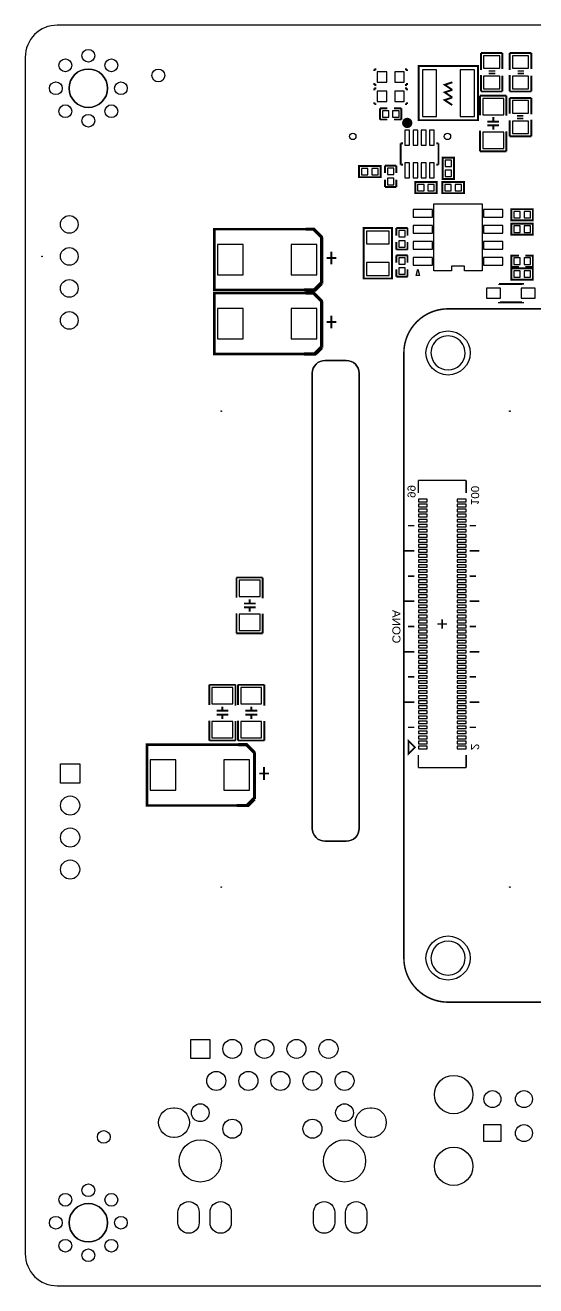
# Model space of a CAD drawing. Extents: x 0 to 100, y 0 to 100.
# Drawn here: x 0 to 40.5, y 0 to 100 of the extents above; entities that cross this region are included whole.
import ezdxf

# ---------------------------------------------------------------- set-up
doc = ezdxf.new("R2010")
doc.units = 0
for name, color, linetype in [('BG_OUTLINE', 254, 'CONTINUOUS'), ('PG_SILKSCREEN_BOTTOM', 201, 'CONTINUOUS'), ('PIN_BOTTOM', 1, 'CONTINUOUS')]:
    doc.layers.add(name, color=color, linetype=linetype)

msp = doc.modelspace()

# ---------------------------------------------------------------- linework, layer by layer
at = {"layer": 'BG_OUTLINE'}
for points in [[(2.54, 0), (97.460003, 0, 0.414214), (100.000003, 2.54), (100.000003, 97.460003, 0.414214), (97.460003, 100.000003), (2.54, 100.000003, 0.414214), (0, 97.460003), (0, 2.54, 0.414214), (2.54, 0)], [(6.52399, 94.999988, 1), (3.47599, 94.999988, 1), (6.52399, 94.999988)], [(22.7425, 36.284002), (22.7425, 72.392007, -0.414209), (23.7585, 73.408007)], [(23.7585, 73.408007), (25.441504, 73.408007, -0.414209), (26.457504, 72.392007), (26.457504, 36.284002)], [(23.7585, 35.268002, -0.414214), (22.7425, 36.284002)], [(26.457504, 36.284002, -0.414214), (25.441504, 35.268002)], [(6.52399, 4.99999, 1), (3.47599, 4.99999, 1), (6.52399, 4.99999)]]:
    msp.add_lwpolyline(points, format="xyb", dxfattribs=at)
msp.add_lwpolyline([(23.7585, 73.408007, 0.414209), (22.7425, 72.392007), (22.7425, 36.284002, 0.414214), (23.7585, 35.268002), (25.441504, 35.268002, 0.414214), (26.457504, 36.284002), (26.457504, 72.392007, 0.414209), (25.441504, 73.408007)], format="xyb", close=True, dxfattribs=at)
msp.add_lwpolyline([(25.441504, 35.268002), (23.7585, 35.268002)], dxfattribs=at)
at = {"layer": 'PG_SILKSCREEN_BOTTOM'}
for points, const_width in [([(36.1061, 97.79), (36.1061, 96.4565)], 0.1524), ([(37.8079, 97.79), (36.1061, 97.79)], 0.1524), ([(37.8079, 97.79), (37.8079, 96.5327)], 0.1524), ([(38.3921, 97.79), (38.3921, 96.4565)], 0.1524), ([(40.0939, 97.79), (38.3921, 97.79)], 0.1524), ([(40.0939, 97.79), (40.0939, 96.5327)], 0.1524), ([(27.6606, 96.3549), (27.6606, 96.5073)], 0.1524), ([(27.6606, 96.5073), (27.813, 96.5073)], 0.1524), ([(30.2514, 96.5073), (30.099, 96.5073)], 0.1524), ([(30.2514, 96.3549), (30.2514, 96.5073)], 0.1524), ([(35.427895, 92.46489), (35.878008, 92.46489), (35.878008, 96.76511), (31.177992, 96.76511), (31.177992, 92.46489), (35.478009, 92.46489)], 0.150089), ([(36.1061, 94.742), (36.1061, 96.0501)], 0.1524), ([(36.7284, 96.3676), (37.2364, 96.3676)], 0.127), ([(37.2364, 96.1644), (36.7284, 96.1644)], 0.127), ([(37.8079, 94.742), (37.8079, 95.9993)], 0.1524), ([(38.3921, 94.742), (38.3921, 96.0501)], 0.1524), ([(39.0144, 96.3676), (39.5224, 96.3676)], 0.127), ([(39.5224, 96.1644), (39.0144, 96.1644)], 0.127), ([(40.0939, 94.742), (40.0939, 95.9993)], 0.1524), ([(27.6606, 95.4151), (27.6606, 95.2627)], 0.1524), ([(27.6606, 95.2627), (27.813, 95.2627)], 0.1524), ([(27.6606, 94.8309), (27.6606, 94.9833)], 0.1524), ([(27.6606, 94.9833), (27.813, 94.9833)], 0.1524), ([(30.2514, 95.2627), (30.099, 95.2627)], 0.1524), ([(30.2514, 94.9833), (30.099, 94.9833)], 0.1524), ([(30.2514, 95.4151), (30.2514, 95.2627)], 0.1524), ([(30.2514, 94.8309), (30.2514, 94.9833)], 0.1524), ([(33.84169, 94.870295), (33.241488, 95.270295), (33.84169, 95.470193)], 0.150089), ([(33.827999, 93.664989), (33.228001, 94.06509), (33.827999, 94.264988)], 0.150089), ([(33.84169, 94.270093), (33.241488, 94.670093), (33.84169, 94.870295)], 0.150089), ([(36.0426, 94.4118), (38.1254, 94.4118)], 0.1524), ([(36.0426, 94.4118), (36.0426, 92.8624)], 0.1524), ([(37.8079, 94.742), (36.1061, 94.742)], 0.1524), ([(38.1254, 94.4118), (38.1254, 92.837)], 0.1524), ([(40.0939, 94.742), (38.3921, 94.742)], 0.1524), ([(38.3921, 94.234), (38.3921, 92.9767)], 0.1524), ([(38.3921, 94.234), (40.0939, 94.234)], 0.1524), ([(40.0939, 94.234), (40.0939, 92.9259)], 0.1524), ([(27.6606, 93.8911), (27.6606, 93.7387)], 0.1524), ([(27.6606, 93.7387), (27.813, 93.7387)], 0.1524), ([(28.1051, 92.5195), (28.1051, 93.4085)], 0.1524), ([(28.1051, 93.4085), (28.702, 93.4085)], 0.1524), ([(29.21, 93.4085), (29.8069, 93.4085)], 0.1524), ([(29.8069, 93.4085), (29.8069, 92.5195)], 0.1524), ([(30.2514, 93.7387), (30.099, 93.7387)], 0.1524), ([(30.2514, 93.8911), (30.2514, 93.7387)], 0.1524), ([(28.702, 92.5195), (28.1051, 92.5195)], 0.1524), ([(29.8069, 92.5195), (29.21, 92.5195)], 0.1524), ([(36.6014, 92.3544), (37.5412, 92.3544)], 0.1524), ([(36.6014, 92.0496), (37.5412, 92.0496)], 0.1524), ([(37.084, 92.3544), (37.084, 92.71)], 0.1524), ([(37.084, 92.0496), (37.084, 91.7194)], 0.1524), ([(38.3921, 91.186), (38.3921, 92.4433)], 0.1524), ([(38.9636, 92.8116), (39.4716, 92.8116)], 0.127), ([(39.4716, 92.6084), (38.9636, 92.6084)], 0.127), ([(40.0939, 91.186), (40.0939, 92.5195)], 0.1524), ([(36.0426, 89.9922), (36.0426, 91.6432)], 0.1524), ([(38.1254, 89.9922), (38.1254, 91.5924)], 0.1524), ([(38.3921, 91.186), (40.0939, 91.186)], 0.1524), ([(29.741901, 90.638909), (29.741901, 88.939091)], 0.1524), ([(29.923994, 90.638909), (29.741901, 90.638909)], 0.1524), ([(32.742099, 90.638909), (32.560006, 90.638909)], 0.1524), ([(32.742099, 88.939091), (32.742099, 90.638909)], 0.1524), ([(38.1254, 89.9922), (36.0426, 89.9922)], 0.1524), ([(29.741901, 88.939091), (29.923994, 88.939091)], 0.1524), ([(32.560006, 88.939091), (32.742099, 88.939091)], 0.1524), ([(33.083551, 87.795049), (33.972551, 87.795049), (33.972551, 89.496849), (33.083551, 89.496849), (33.083551, 87.795049)], 0.1524), ([(28.1559, 87.9475), (28.1559, 88.8365), (26.4541, 88.8365), (26.4541, 87.9475), (28.1559, 87.9475)], 0.1524), ([(28.5115, 88.265), (28.5115, 88.8619)], 0.1524), ([(28.5115, 88.8619), (29.4005, 88.8619)], 0.1524), ([(29.4005, 88.8619), (29.4005, 88.265)], 0.1524), ([(28.5115, 87.1601), (28.5115, 87.757)], 0.1524), ([(29.4005, 87.1601), (28.5115, 87.1601)], 0.1524), ([(29.4005, 87.757), (29.4005, 87.1601)], 0.1524), ([(32.6009, 86.6775), (32.6009, 87.5665), (30.8991, 87.5665), (30.8991, 86.6775), (32.6009, 86.6775)], 0.1524), ([(34.7599, 86.677551), (34.7599, 87.566551), (33.0581, 87.566551), (33.0581, 86.677551), (34.7599, 86.677551)], 0.1524), ([(38.5191, 85.4075), (38.5191, 84.5185), (40.2209, 84.5185), (40.2209, 85.4075), (38.5191, 85.4075)], 0.1524), ([(38.5191, 84.2645), (38.5191, 83.3755), (40.2209, 83.3755), (40.2209, 84.2645), (38.5191, 84.2645)], 0.1524), ([(14.986, 83.82), (22.86, 83.82), (23.495, 83.185), (23.495, 79.629), (22.86, 78.994), (14.986, 78.994), (14.986, 83.82)], 0.199898), ([(22.225, 83.82), (22.86, 83.82), (23.495, 83.185)], 0.254), ([(23.495, 83.185), (23.495, 79.502)], 0.254), ([(26.8224, 79.908705), (26.8224, 83.921295), (29.0576, 83.921295), (29.0576, 79.908705), (26.8224, 79.908705)], 0.1524), ([(29.4005, 83.312), (29.4005, 83.9089)], 0.1524), ([(29.4005, 83.9089), (30.2895, 83.9089)], 0.1524), ([(30.2895, 83.9089), (30.2895, 83.312)], 0.1524), ([(24.257, 82.042), (24.257, 81.026)], 0.1524), ([(29.4005, 82.2071), (29.4005, 82.804)], 0.1524), ([(30.2895, 82.2071), (29.4005, 82.2071)], 0.1524), ([(30.2895, 82.804), (30.2895, 82.2071)], 0.1524), ([(24.638, 81.534), (23.876, 81.534)], 0.1524), ([(29.4005, 81.153), (29.4005, 81.7499)], 0.1524), ([(29.4005, 81.7499), (30.2895, 81.7499)], 0.1524), ([(30.2895, 81.7499), (30.2895, 81.153)], 0.1524), ([(39.116, 81.724449), (38.51529, 81.724449), (38.51529, 80.835449), (39.11219, 80.835449)], 0.1524), ([(39.624, 80.835449), (40.2209, 80.835449), (40.2209, 81.724449), (39.624, 81.724449)], 0.1524), ([(29.4005, 80.0481), (29.4005, 80.645)], 0.1524), ([(30.2895, 80.0481), (29.4005, 80.0481)], 0.1524), ([(30.2895, 80.645), (30.2895, 80.0481)], 0.1524), ([(38.519049, 80.7085), (38.519049, 79.8195), (40.220849, 79.8195), (40.220849, 80.7085), (38.519049, 80.7085)], 0.1524), ([(23.495, 79.502), (22.987, 78.994), (22.098, 78.994)], 0.254), ([(37.530989, 79.417697), (37.530989, 79.464891)], 0.1524), ([(37.530989, 79.464891), (39.431011, 79.464891), (39.431011, 79.423489)], 0.1524), ([(14.986, 78.74), (22.86, 78.74), (23.495, 78.105), (23.495, 74.549), (22.86, 73.914), (14.986, 73.914), (14.986, 78.74)], 0.199898), ([(22.225, 78.74), (22.86, 78.74), (23.495, 78.105)], 0.254), ([(23.495, 78.105), (23.495, 74.422)], 0.254), ([(39.431011, 78.031111), (39.431011, 78.015109), (37.530989, 78.015109), (37.530989, 78.031111)], 0.1524), ([(24.257, 76.962), (24.257, 75.946)], 0.1524), ([(24.638, 76.454), (23.876, 76.454)], 0.1524), ([(23.495, 74.422), (22.987, 73.914), (22.098, 73.914)], 0.254), ([(29.999991, 25.999897), (29.999991, 74.000106)], 0.119888), ([(31.1499, 63.899999), (31.1499, 62.900001)], 0.119888), ([(34.929902, 63.899999), (31.1499, 63.899999)], 0.119888), ([(34.929902, 62.900001), (34.929902, 63.899999)], 0.119888), ([(30.838013, 60.300108), (30.330013, 60.300108)], 0.127), ([(35.21489, 60.300108), (35.72289, 60.300108)], 0.127), ([(30.838013, 58.300087), (30.076013, 58.300087)], 0.127), ([(35.21489, 58.300087), (35.97689, 58.300087)], 0.127), ([(16.7386, 56.1848), (18.8214, 56.1848)], 0.1524), ([(16.7386, 56.1848), (16.7386, 54.5846)], 0.1524), ([(18.8214, 56.1848), (18.8214, 54.5338)], 0.1524), ([(30.838013, 56.300091), (30.330013, 56.300091)], 0.127), ([(35.21489, 56.300091), (35.72289, 56.300091)], 0.127), ([(18.2626, 54.1274), (17.3228, 54.1274)], 0.1524), ([(17.78, 54.1274), (17.78, 54.4576)], 0.1524), ([(30.838013, 54.300095), (30.076013, 54.300095)], 0.127), ([(35.21489, 54.300095), (35.97689, 54.300095)], 0.127), ([(16.7386, 51.7652), (16.7386, 53.34)], 0.1524), ([(18.2626, 53.8226), (17.3228, 53.8226)], 0.1524), ([(17.78, 53.8226), (17.78, 53.467)], 0.1524), ([(18.8214, 51.7652), (18.8214, 53.3146)], 0.1524), ([(30.838013, 52.300099), (30.330013, 52.300099)], 0.127), ([(32.658914, 52.499997), (33.420914, 52.499997)], 0.127), ([(33.039914, 52.880997), (33.039914, 52.118997)], 0.127), ([(35.21489, 52.300099), (35.72289, 52.300099)], 0.127), ([(18.8214, 51.7652), (16.7386, 51.7652)], 0.1524), ([(30.838013, 50.300103), (30.076013, 50.300103)], 0.127), ([(35.21489, 50.300103), (35.97689, 50.300103)], 0.127), ([(30.838013, 48.300107), (30.330013, 48.300107)], 0.127), ([(35.21489, 48.300107), (35.72289, 48.300107)], 0.127), ([(14.5796, 47.6758), (16.6624, 47.6758)], 0.1524), ([(14.5796, 47.6758), (14.5796, 46.0756)], 0.1524), ([(16.6624, 47.6758), (16.6624, 46.0248)], 0.1524), ([(16.8656, 47.6758), (18.9484, 47.6758)], 0.1524), ([(16.8656, 47.6758), (16.8656, 46.0756)], 0.1524), ([(18.9484, 47.6758), (18.9484, 46.0248)], 0.1524), ([(15.621, 45.6184), (15.621, 45.9486)], 0.1524), ([(17.907, 45.6184), (17.907, 45.9486)], 0.1524), ([(30.838013, 46.300085), (30.076013, 46.300085)], 0.127), ([(35.21489, 46.300085), (35.97689, 46.300085)], 0.127), ([(16.1036, 45.6184), (15.1638, 45.6184)], 0.1524), ([(16.1036, 45.3136), (15.1638, 45.3136)], 0.1524), ([(15.621, 45.3136), (15.621, 44.958)], 0.1524), ([(18.3896, 45.6184), (17.4498, 45.6184)], 0.1524), ([(18.3896, 45.3136), (17.4498, 45.3136)], 0.1524), ([(17.907, 45.3136), (17.907, 44.958)], 0.1524), ([(14.5796, 43.2562), (14.5796, 44.831)], 0.1524), ([(16.6624, 43.2562), (16.6624, 44.8056)], 0.1524), ([(16.8656, 43.2562), (16.8656, 44.831)], 0.1524), ([(18.9484, 43.2562), (18.9484, 44.8056)], 0.1524), ([(30.838013, 44.300089), (30.330013, 44.300089)], 0.127), ([(35.21489, 44.300089), (35.72289, 44.300089)], 0.127), ([(9.652, 42.926), (17.526, 42.926), (18.161, 42.291), (18.161, 38.735), (17.526, 38.1), (9.652, 38.1), (9.652, 42.926)], 0.199898), ([(16.6624, 43.2562), (14.5796, 43.2562)], 0.1524), ([(16.891, 42.926), (17.526, 42.926), (18.161, 42.291)], 0.254), ([(18.9484, 43.2562), (16.8656, 43.2562)], 0.1524), ([(30.880914, 42.720997), (30.372914, 42.212997), (30.372914, 43.228997), (30.880914, 42.720997)], 0.127), ([(18.161, 42.291), (18.161, 38.608)], 0.254), ([(31.1499, 42.099992), (31.1499, 41.099994)], 0.119888), ([(34.929902, 41.099994), (34.929902, 42.099992)], 0.119888), ([(18.923, 41.148), (18.923, 40.132)], 0.1524), ([(34.929902, 41.099994), (31.1499, 41.099994)], 0.119888), ([(19.304, 40.64), (18.542, 40.64)], 0.1524), ([(18.161, 38.608), (17.653, 38.1), (16.764, 38.1)], 0.254)]:
    msp.add_lwpolyline(points, dxfattribs=dict(at, const_width=const_width))
for points, const_width in [([(30.470094, 92.248711, -0.99999), (30.063897, 92.248685, -1.00001), (30.470094, 92.248711)], 0.4064), ([(29.999991, 74.000106, -0.414197), (33.499908, 77.499997)], 0.119888), ([(33.499908, 77.499997), (66.500096, 77.499997, -0.414197), (70.000012, 74.000106)], 0.119888), ([(66.500096, 22.500107), (33.499908, 22.500107, -0.414195), (29.999991, 25.999897)], 0.119888)]:
    msp.add_lwpolyline(points, format="xyb", dxfattribs=dict(at, const_width=const_width))
for points in [[(32.385203, 80.503903), (32.385203, 85.837903), (36.195203, 85.837903), (36.195203, 80.503903), (34.798203, 80.503903), (34.798203, 80.884903), (33.782203, 80.884903), (33.782203, 80.503903)], [(31.115, 80.645), (31.242, 80.137), (30.988, 80.137)]]:
    msp.add_lwpolyline(points, close=True, dxfattribs=at)
for points in [[(34.849892, 74.000004, 1.000004), (32.150101, 73.999979, 0.999996), (34.849892, 74.000004)], [(34.849892, 25.999999, 0.999998), (32.150101, 25.999999, 1.000002), (34.849892, 25.999999)]]:
    msp.add_lwpolyline(points, format="xyb", dxfattribs=at)
at = {"layer": 'PIN_BOTTOM'}
for points in [[(36.322, 96.5835), (37.592, 96.5835), (37.592, 97.5741), (36.322, 97.5741)], [(38.608, 96.5835), (39.878, 96.5835), (39.878, 97.5741), (38.608, 97.5741)], [(28.6385, 95.4786), (28.6385, 96.2914), (27.8765, 96.2914), (27.8765, 95.4786)], [(30.0355, 95.4786), (30.0355, 96.2914), (29.2735, 96.2914), (29.2735, 95.4786)], [(31.469101, 96.4692), (31.469101, 92.7608), (32.586701, 92.7608), (32.586701, 96.4692)], [(34.469299, 96.4692), (34.469299, 92.7608), (35.586899, 92.7608), (35.586899, 96.4692)], [(36.322, 94.9579), (37.592, 94.9579), (37.592, 95.9485), (36.322, 95.9485)], [(38.608, 94.9579), (39.878, 94.9579), (39.878, 95.9485), (38.608, 95.9485)], [(28.6385, 93.9546), (28.6385, 94.7674), (27.8765, 94.7674), (27.8765, 93.9546)], [(30.0355, 93.9546), (30.0355, 94.7674), (29.2735, 94.7674), (29.2735, 93.9546)], [(37.9095, 94.1959), (36.2585, 94.1959), (36.2585, 92.9005), (37.9095, 92.9005)], [(39.878, 94.0181), (38.608, 94.0181), (38.608, 93.0275), (39.878, 93.0275)], [(28.8036, 92.71), (28.8036, 93.218), (28.2956, 93.218), (28.2956, 92.71)], [(29.6164, 92.71), (29.6164, 93.218), (29.1084, 93.218), (29.1084, 92.71)], [(39.878, 92.3925), (38.608, 92.3925), (38.608, 91.4019), (39.878, 91.4019)], [(30.076394, 91.685897), (30.076394, 90.492097), (30.457394, 90.492097), (30.457394, 91.685897)], [(30.726405, 91.685897), (30.726405, 90.492097), (31.107405, 90.492097), (31.107405, 91.685897)], [(31.376595, 91.685897), (31.376595, 90.492097), (31.757595, 90.492097), (31.757595, 91.685897)], [(32.026606, 91.685897), (32.026606, 90.492097), (32.407606, 90.492097), (32.407606, 91.685897)], [(37.9095, 91.5035), (36.2585, 91.5035), (36.2585, 90.2081), (37.9095, 90.2081)], [(30.076394, 89.085903), (30.076394, 87.892103), (30.457394, 87.892103), (30.457394, 89.085903)], [(30.726405, 89.085903), (30.726405, 87.892103), (31.107405, 87.892103), (31.107405, 89.085903)], [(31.376595, 89.085903), (31.376595, 87.892103), (31.757595, 87.892103), (31.757595, 89.085903)], [(32.026606, 89.085903), (32.026606, 87.892103), (32.407606, 87.892103), (32.407606, 89.085903)], [(33.782051, 89.306349), (33.274051, 89.306349), (33.274051, 88.798349), (33.782051, 88.798349)], [(26.6446, 88.646), (26.6446, 88.138), (27.1526, 88.138), (27.1526, 88.646)], [(27.4574, 88.646), (27.4574, 88.138), (27.9654, 88.138), (27.9654, 88.646)], [(29.21, 88.6714), (28.702, 88.6714), (28.702, 88.1634), (29.21, 88.1634)], [(33.782051, 88.493549), (33.274051, 88.493549), (33.274051, 87.985549), (33.782051, 87.985549)], [(29.21, 87.8586), (28.702, 87.8586), (28.702, 87.3506), (29.21, 87.3506)], [(31.0896, 87.376), (31.0896, 86.868), (31.5976, 86.868), (31.5976, 87.376)], [(31.9024, 87.376), (31.9024, 86.868), (32.4104, 86.868), (32.4104, 87.376)], [(33.2486, 87.376051), (33.2486, 86.868051), (33.7566, 86.868051), (33.7566, 87.376051)], [(34.0614, 87.376051), (34.0614, 86.868051), (34.5694, 86.868051), (34.5694, 87.376051)], [(30.734203, 84.771103), (32.258203, 84.771103), (32.258203, 85.380703), (30.734203, 85.380703)], [(36.322203, 84.771103), (37.846203, 84.771103), (37.846203, 85.380703), (36.322203, 85.380703)], [(39.2176, 84.709), (39.2176, 85.217), (38.7096, 85.217), (38.7096, 84.709)], [(40.0304, 84.709), (40.0304, 85.217), (39.5224, 85.217), (39.5224, 84.709)], [(30.734203, 83.501103), (32.258203, 83.501103), (32.258203, 84.110703), (30.734203, 84.110703)], [(36.322203, 83.501103), (37.846203, 83.501103), (37.846203, 84.110703), (36.322203, 84.110703)], [(39.2176, 83.566), (39.2176, 84.074), (38.7096, 84.074), (38.7096, 83.566)], [(40.0304, 83.566), (40.0304, 84.074), (39.5224, 84.074), (39.5224, 83.566)], [(27.051, 82.656909), (28.829, 82.656909), (28.829, 83.672909), (27.051, 83.672909)], [(29.591, 83.2104), (30.099, 83.2104), (30.099, 83.7184), (29.591, 83.7184)], [(17.272, 80.2005), (17.272, 82.6135), (15.24, 82.6135), (15.24, 80.2005)], [(23.114, 80.2005), (23.114, 82.6135), (21.082, 82.6135), (21.082, 80.2005)], [(29.591, 82.3976), (30.099, 82.3976), (30.099, 82.9056), (29.591, 82.9056)], [(30.734203, 82.231103), (32.258203, 82.231103), (32.258203, 82.840703), (30.734203, 82.840703)], [(36.322203, 82.231103), (37.846203, 82.231103), (37.846203, 82.840703), (36.322203, 82.840703)], [(27.051, 80.157091), (28.829, 80.157091), (28.829, 81.173091), (27.051, 81.173091)], [(30.099, 81.5594), (29.591, 81.5594), (29.591, 81.0514), (30.099, 81.0514)], [(30.734203, 80.961103), (32.258203, 80.961103), (32.258203, 81.570703), (30.734203, 81.570703)], [(36.322203, 80.961103), (37.846203, 80.961103), (37.846203, 81.570703), (36.322203, 81.570703)], [(38.7096, 81.533949), (38.7096, 81.025949), (39.2176, 81.025949), (39.2176, 81.533949)], [(39.5224, 81.533949), (39.5224, 81.025949), (40.0304, 81.025949), (40.0304, 81.533949)], [(30.099, 80.7466), (29.591, 80.7466), (29.591, 80.2386), (30.099, 80.2386)], [(39.217549, 80.01), (39.217549, 80.518), (38.709549, 80.518), (38.709549, 80.01)], [(40.030349, 80.01), (40.030349, 80.518), (39.522349, 80.518), (39.522349, 80.01)], [(36.5506, 79.1464), (36.5506, 78.3336), (37.6682, 78.3336), (37.6682, 79.1464)], [(39.2938, 79.1464), (39.2938, 78.3336), (40.4114, 78.3336), (40.4114, 79.1464)], [(17.272, 75.1205), (17.272, 77.5335), (15.24, 77.5335), (15.24, 75.1205)], [(23.114, 75.1205), (23.114, 77.5335), (21.082, 77.5335), (21.082, 75.1205)], [(31.149912, 62.400053), (31.149912, 62.200155), (31.849911, 62.200155), (31.849911, 62.400053)], [(34.229891, 62.400053), (34.229891, 62.200155), (34.92989, 62.200155), (34.92989, 62.400053)], [(31.149912, 61.999952), (31.149912, 61.800054), (31.849911, 61.800054), (31.849911, 61.999952)], [(31.149912, 61.599953), (31.149912, 61.400055), (31.849911, 61.400055), (31.849911, 61.599953)], [(31.149912, 61.199852), (31.149912, 60.999954), (31.849911, 60.999954), (31.849911, 61.199852)], [(34.229891, 61.999952), (34.229891, 61.800054), (34.92989, 61.800054), (34.92989, 61.999952)], [(34.229891, 61.599953), (34.229891, 61.400055), (34.92989, 61.400055), (34.92989, 61.599953)], [(34.229891, 61.199852), (34.229891, 60.999954), (34.92989, 60.999954), (34.92989, 61.199852)], [(31.149912, 60.799853), (31.149912, 60.599955), (31.849911, 60.599955), (31.849911, 60.799853)], [(31.149912, 60.400057), (31.149912, 60.200159), (31.849911, 60.200159), (31.849911, 60.400057)], [(34.229891, 60.799853), (34.229891, 60.599955), (34.92989, 60.599955), (34.92989, 60.799853)], [(34.229891, 60.400057), (34.229891, 60.200159), (34.92989, 60.200159), (34.92989, 60.400057)], [(31.149912, 59.999956), (31.149912, 59.800058), (31.849911, 59.800058), (31.849911, 59.999956)], [(31.149912, 59.599957), (31.149912, 59.400059), (31.849911, 59.400059), (31.849911, 59.599957)], [(31.149912, 59.199856), (31.149912, 58.999958), (31.849911, 58.999958), (31.849911, 59.199856)], [(34.229891, 59.999956), (34.229891, 59.800058), (34.92989, 59.800058), (34.92989, 59.999956)], [(34.229891, 59.599957), (34.229891, 59.400059), (34.92989, 59.400059), (34.92989, 59.599957)], [(34.229891, 59.199856), (34.229891, 58.999958), (34.92989, 58.999958), (34.92989, 59.199856)], [(31.149912, 58.799857), (31.149912, 58.599959), (31.849911, 58.599959), (31.849911, 58.799857)], [(31.149912, 58.400036), (31.149912, 58.200138), (31.849911, 58.200138), (31.849911, 58.400036)], [(34.229891, 58.799857), (34.229891, 58.599959), (34.92989, 58.599959), (34.92989, 58.799857)], [(34.229891, 58.400036), (34.229891, 58.200138), (34.92989, 58.200138), (34.92989, 58.400036)], [(31.149912, 57.999935), (31.149912, 57.800037), (31.849911, 57.800037), (31.849911, 57.999935)], [(31.149912, 57.599936), (31.149912, 57.400038), (31.849911, 57.400038), (31.849911, 57.599936)], [(31.149912, 57.199835), (31.149912, 56.999937), (31.849911, 56.999937), (31.849911, 57.199835)], [(34.229891, 57.999935), (34.229891, 57.800037), (34.92989, 57.800037), (34.92989, 57.999935)], [(34.229891, 57.599936), (34.229891, 57.400038), (34.92989, 57.400038), (34.92989, 57.599936)], [(34.229891, 57.199835), (34.229891, 56.999937), (34.92989, 56.999937), (34.92989, 57.199835)], [(31.149912, 56.799836), (31.149912, 56.599938), (31.849911, 56.599938), (31.849911, 56.799836)], [(31.149912, 56.40004), (31.149912, 56.200142), (31.849911, 56.200142), (31.849911, 56.40004)], [(34.229891, 56.799836), (34.229891, 56.599938), (34.92989, 56.599938), (34.92989, 56.799836)], [(34.229891, 56.40004), (34.229891, 56.200142), (34.92989, 56.200142), (34.92989, 56.40004)], [(16.9545, 54.6735), (18.6055, 54.6735), (18.6055, 55.9689), (16.9545, 55.9689)], [(31.149912, 55.999939), (31.149912, 55.800041), (31.849911, 55.800041), (31.849911, 55.999939)], [(31.149912, 55.59994), (31.149912, 55.400042), (31.849911, 55.400042), (31.849911, 55.59994)], [(31.149912, 55.199839), (31.149912, 54.999941), (31.849911, 54.999941), (31.849911, 55.199839)], [(34.229891, 55.999939), (34.229891, 55.800041), (34.92989, 55.800041), (34.92989, 55.999939)], [(34.229891, 55.59994), (34.229891, 55.400042), (34.92989, 55.400042), (34.92989, 55.59994)], [(34.229891, 55.199839), (34.229891, 54.999941), (34.92989, 54.999941), (34.92989, 55.199839)], [(31.149912, 54.79984), (31.149912, 54.599942), (31.849911, 54.599942), (31.849911, 54.79984)], [(31.149912, 54.400044), (31.149912, 54.200146), (31.849911, 54.200146), (31.849911, 54.400044)], [(34.229891, 54.79984), (34.229891, 54.599942), (34.92989, 54.599942), (34.92989, 54.79984)], [(34.229891, 54.400044), (34.229891, 54.200146), (34.92989, 54.200146), (34.92989, 54.400044)], [(16.9545, 51.9811), (18.6055, 51.9811), (18.6055, 53.2765), (16.9545, 53.2765)], [(31.149912, 53.999943), (31.149912, 53.800045), (31.849911, 53.800045), (31.849911, 53.999943)], [(31.149912, 53.599944), (31.149912, 53.400046), (31.849911, 53.400046), (31.849911, 53.599944)], [(31.149912, 53.199843), (31.149912, 52.999945), (31.849911, 52.999945), (31.849911, 53.199843)], [(34.229891, 53.999943), (34.229891, 53.800045), (34.92989, 53.800045), (34.92989, 53.999943)], [(34.229891, 53.599944), (34.229891, 53.400046), (34.92989, 53.400046), (34.92989, 53.599944)], [(34.229891, 53.199843), (34.229891, 52.999945), (34.92989, 52.999945), (34.92989, 53.199843)], [(31.149912, 52.799844), (31.149912, 52.599946), (31.849911, 52.599946), (31.849911, 52.799844)], [(31.149912, 52.400048), (31.149912, 52.20015), (31.849911, 52.20015), (31.849911, 52.400048)], [(31.149912, 52.000048), (31.149912, 51.80015), (31.849911, 51.80015), (31.849911, 52.000048)], [(34.229891, 52.799844), (34.229891, 52.599946), (34.92989, 52.599946), (34.92989, 52.799844)], [(34.229891, 52.400048), (34.229891, 52.20015), (34.92989, 52.20015), (34.92989, 52.400048)], [(34.229891, 52.000048), (34.229891, 51.80015), (34.92989, 51.80015), (34.92989, 52.000048)], [(31.149912, 51.599948), (31.149912, 51.40005), (31.849911, 51.40005), (31.849911, 51.599948)], [(31.149912, 51.199948), (31.149912, 51.00005), (31.849911, 51.00005), (31.849911, 51.199948)], [(34.229891, 51.599948), (34.229891, 51.40005), (34.92989, 51.40005), (34.92989, 51.599948)], [(34.229891, 51.199948), (34.229891, 51.00005), (34.92989, 51.00005), (34.92989, 51.199948)], [(31.149912, 50.799848), (31.149912, 50.59995), (31.849911, 50.59995), (31.849911, 50.799848)], [(31.149912, 50.400052), (31.149912, 50.200154), (31.849911, 50.200154), (31.849911, 50.400052)], [(31.149912, 50.000052), (31.149912, 49.800154), (31.849911, 49.800154), (31.849911, 50.000052)], [(34.229891, 50.799848), (34.229891, 50.59995), (34.92989, 50.59995), (34.92989, 50.799848)], [(34.229891, 50.400052), (34.229891, 50.200154), (34.92989, 50.200154), (34.92989, 50.400052)], [(34.229891, 50.000052), (34.229891, 49.800154), (34.92989, 49.800154), (34.92989, 50.000052)], [(31.149912, 49.599952), (31.149912, 49.400054), (31.849911, 49.400054), (31.849911, 49.599952)], [(31.149912, 49.199952), (31.149912, 49.000054), (31.849911, 49.000054), (31.849911, 49.199952)], [(34.229891, 49.599952), (34.229891, 49.400054), (34.92989, 49.400054), (34.92989, 49.599952)], [(34.229891, 49.199952), (34.229891, 49.000054), (34.92989, 49.000054), (34.92989, 49.199952)], [(31.149912, 48.799852), (31.149912, 48.599954), (31.849911, 48.599954), (31.849911, 48.799852)], [(31.149912, 48.400056), (31.149912, 48.200158), (31.849911, 48.200158), (31.849911, 48.400056)], [(31.149912, 48.000056), (31.149912, 47.800158), (31.849911, 47.800158), (31.849911, 48.000056)], [(34.229891, 48.799852), (34.229891, 48.599954), (34.92989, 48.599954), (34.92989, 48.799852)], [(34.229891, 48.400056), (34.229891, 48.200158), (34.92989, 48.200158), (34.92989, 48.400056)], [(34.229891, 48.000056), (34.229891, 47.800158), (34.92989, 47.800158), (34.92989, 48.000056)], [(14.7955, 46.1645), (16.4465, 46.1645), (16.4465, 47.4599), (14.7955, 47.4599)], [(17.0815, 46.1645), (18.7325, 46.1645), (18.7325, 47.4599), (17.0815, 47.4599)], [(31.149912, 47.599956), (31.149912, 47.400058), (31.849911, 47.400058), (31.849911, 47.599956)], [(31.149912, 47.199956), (31.149912, 47.000058), (31.849911, 47.000058), (31.849911, 47.199956)], [(34.229891, 47.599956), (34.229891, 47.400058), (34.92989, 47.400058), (34.92989, 47.599956)], [(34.229891, 47.199956), (34.229891, 47.000058), (34.92989, 47.000058), (34.92989, 47.199956)], [(31.149912, 46.799856), (31.149912, 46.599958), (31.849911, 46.599958), (31.849911, 46.799856)], [(31.149912, 46.400034), (31.149912, 46.200136), (31.849911, 46.200136), (31.849911, 46.400034)], [(31.149912, 46.000035), (31.149912, 45.800137), (31.849911, 45.800137), (31.849911, 46.000035)], [(34.229891, 46.799856), (34.229891, 46.599958), (34.92989, 46.599958), (34.92989, 46.799856)], [(34.229891, 46.400034), (34.229891, 46.200136), (34.92989, 46.200136), (34.92989, 46.400034)], [(34.229891, 46.000035), (34.229891, 45.800137), (34.92989, 45.800137), (34.92989, 46.000035)], [(31.149912, 45.599934), (31.149912, 45.400036), (31.849911, 45.400036), (31.849911, 45.599934)], [(31.149912, 45.199935), (31.149912, 45.000037), (31.849911, 45.000037), (31.849911, 45.199935)], [(34.229891, 45.599934), (34.229891, 45.400036), (34.92989, 45.400036), (34.92989, 45.599934)], [(34.229891, 45.199935), (34.229891, 45.000037), (34.92989, 45.000037), (34.92989, 45.199935)], [(14.7955, 43.4721), (16.4465, 43.4721), (16.4465, 44.7675), (14.7955, 44.7675)], [(17.0815, 43.4721), (18.7325, 43.4721), (18.7325, 44.7675), (17.0815, 44.7675)], [(31.149912, 44.799834), (31.149912, 44.599936), (31.849911, 44.599936), (31.849911, 44.799834)], [(31.149912, 44.400038), (31.149912, 44.20014), (31.849911, 44.20014), (31.849911, 44.400038)], [(31.149912, 44.000039), (31.149912, 43.800141), (31.849911, 43.800141), (31.849911, 44.000039)], [(34.229891, 44.799834), (34.229891, 44.599936), (34.92989, 44.599936), (34.92989, 44.799834)], [(34.229891, 44.400038), (34.229891, 44.20014), (34.92989, 44.20014), (34.92989, 44.400038)], [(34.229891, 44.000039), (34.229891, 43.800141), (34.92989, 43.800141), (34.92989, 44.000039)], [(31.149912, 43.599938), (31.149912, 43.40004), (31.849911, 43.40004), (31.849911, 43.599938)], [(31.149912, 43.199939), (31.149912, 43.000041), (31.849911, 43.000041), (31.849911, 43.199939)], [(34.229891, 43.599938), (34.229891, 43.40004), (34.92989, 43.40004), (34.92989, 43.599938)], [(34.229891, 43.199939), (34.229891, 43.000041), (34.92989, 43.000041), (34.92989, 43.199939)], [(31.149912, 42.799838), (31.149912, 42.59994), (31.849911, 42.59994), (31.849911, 42.799838)], [(34.229891, 42.799838), (34.229891, 42.59994), (34.92989, 42.59994), (34.92989, 42.799838)], [(2.796032, 41.399968), (4.315968, 41.399968), (4.315968, 39.880032), (2.796032, 39.880032)], [(11.938, 39.3065), (11.938, 41.7195), (9.906, 41.7195), (9.906, 39.3065)], [(17.78, 39.3065), (17.78, 41.7195), (15.748, 41.7195), (15.748, 39.3065)], [(13.114401, 18.037505), (13.114401, 19.545503), (14.622399, 19.545503), (14.622399, 18.037505)], [(37.691111, 11.437696), (36.344911, 11.437696), (36.344911, 12.783896), (37.691111, 12.783896)]]:
    msp.add_lwpolyline(points, close=True, dxfattribs=at)
for points in [[(11.835905, 11.776507), (11.735905, 11.776507, -1), (11.735905, 14.126515), (11.835905, 14.126515, -1)], [(27.430895, 11.776507), (27.330895, 11.776507, -1), (27.330895, 14.126515), (27.430895, 14.126515, -1)], [(12.103405, 5.001501), (12.103405, 5.841505, -1), (13.783412, 5.841505), (13.783412, 5.001501, -1)], [(14.643405, 5.001501), (14.643405, 5.841505, -1), (16.323412, 5.841505), (16.323412, 5.001501, -1)], [(22.843388, 5.001501), (22.843388, 5.841505, -1), (24.523395, 5.841505), (24.523395, 5.001501, -1)], [(25.383388, 5.001501), (25.383388, 5.841505, -1), (27.063395, 5.841505), (27.063395, 5.001501, -1)]]:
    msp.add_lwpolyline(points, format="xyb", close=True, dxfattribs=at)
for centre, radius in [((5.002479, 97.578088), 0.508), ((3.178785, 96.821193), 0.508), ((6.823685, 96.818577), 0.508), ((4.99999, 94.999988), 1.524), ((10.541, 96.012), 0.508), ((2.424379, 94.999988), 0.508), ((7.580579, 94.999988), 0.508), ((3.178785, 93.176293), 0.508), ((6.823685, 93.176293), 0.508), ((5.002479, 92.421888), 0.508), ((25.955498, 91.177008), 0.249999), ((33.455483, 91.177008), 0.249999), ((3.4925, 84.201), 0.699999), ((3.4925, 81.661), 0.699999), ((1.332509, 81.661), 0.025006), ((3.4925, 79.121), 0.699999), ((3.4925, 76.581), 0.699999), ((33.499908, 74.000106), 1.749996), ((15.534996, 69.382996), 0.025006), ((38.394996, 69.382996), 0.025006), ((3.556, 38.1), 0.759955), ((3.556, 35.56), 0.759955), ((3.556, 33.02), 0.759955), ((15.534996, 31.633008), 0.025006), ((38.394996, 31.633008), 0.025006), ((33.499908, 25.999897), 1.749996), ((16.4084, 18.791504), 0.753999), ((18.9484, 18.791504), 0.753999), ((21.4884, 18.791504), 0.753999), ((24.0284, 18.791504), 0.753999), ((15.1384, 16.251504), 0.753999), ((17.6784, 16.251504), 0.753999), ((20.2184, 16.251504), 0.753999), ((22.7584, 16.251504), 0.753999), ((25.2984, 16.251504), 0.753999), ((33.9471, 15.170201), 1.524), ((37.018011, 14.810791), 0.6731), ((39.517422, 14.810791), 0.6731), ((13.8684, 13.731494), 0.703999), ((25.2984, 13.731494), 0.703999), ((16.4084, 12.461494), 0.753999), ((22.7584, 12.461494), 0.753999), ((6.223, 11.811), 0.508), ((39.517422, 12.110796), 0.6731), ((13.8684, 9.901504), 1.675054), ((25.2984, 9.901504), 1.675054), ((33.9471, 9.480601), 1.524), ((5.002479, 7.57809), 0.508), ((3.178785, 6.821195), 0.508), ((6.823685, 6.818579), 0.508), ((4.99999, 4.99999), 1.524), ((2.424379, 4.99999), 0.508), ((7.580579, 4.99999), 0.508), ((3.178785, 3.176295), 0.508), ((6.823685, 3.176295), 0.508), ((5.002479, 2.42189), 0.508)]:
    msp.add_circle(centre, radius, dxfattribs=at)

# ---------------------------------------------------------------- texts
at = {"layer": 'PG_SILKSCREEN_BOTTOM', "text_generation_flag": 2, "width": 1.08}
for s, p in [('99', (30.2895, 62.4967)), ('100', (35.327895, 61.92901)), ('CONA', (29.091509, 50.965202)), ('2', (35.327895, 42.493895))]:
    msp.add_text(s, height=0.635, rotation=270, dxfattribs=at).set_placement(p)

doc.saveas('drawing.dxf')
